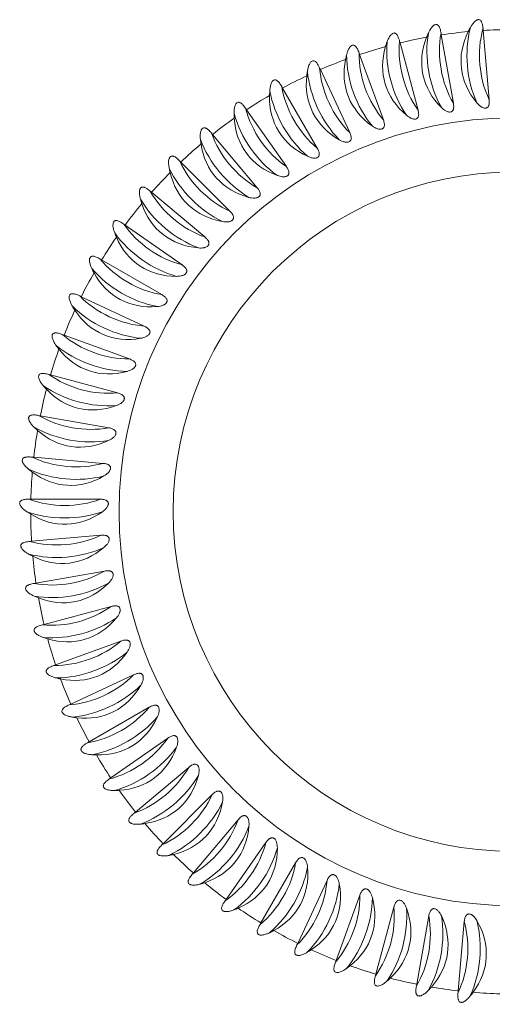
# Model space of a CAD drawing. Extents: x 197 to 911, y -8 to 441.
# Drawn here: x 777.9 to 804.7, y 170.8 to 226.4 of the extents above; entities that cross this region are included whole.
import ezdxf

# ---------------------------------------------------------------- set-up
doc = ezdxf.new("R2010")
doc.units = 0
doc.header["$LTSCALE"] = 7
doc.header["$MEASUREMENT"] = 0
doc.layers.add('8', color=250, linetype='CONTINUOUS', lineweight=15)

msp = doc.modelspace()

# ---------------------------------------------------------------- linework, layer by layer
at = {"layer": '8', "ltscale": 0.001497}
for p, q in [((804.125, 225.921), (804.13, 225.862)), ((801.745, 225.67), (801.755, 225.611)), ((797.095, 224.552), (797.115, 224.496)), ((790.66, 221.41), (790.694, 221.361)), ((786.918, 218.432), (786.96, 218.39)), ((783.751, 214.85), (783.8, 214.815)), ((782.413, 212.865), (782.465, 212.835)), ((780.281, 208.585), (780.337, 208.564)), ((778.385, 199.248), (778.445, 199.247)), ((778.428, 196.855), (778.487, 196.859)), ((778.679, 194.475), (778.738, 194.485)), ((779.797, 189.825), (779.853, 189.845)), ((782.938, 183.389), (782.988, 183.423)), ((785.917, 179.648), (785.959, 179.69)), ((789.499, 176.481), (789.534, 176.529)), ((793.577, 173.983), (793.603, 174.038))]:
    msp.add_line(p, q, dxfattribs=at)
at = {"layer": '8', "ltscale": 0.002435}
for p, q in [((804.137, 225.764), (804.13, 225.862)), ((799.435, 225.06), (799.411, 225.155)), ((801.771, 225.515), (801.755, 225.611)), ((797.148, 224.404), (797.115, 224.496)), ((794.927, 223.551), (794.886, 223.639)), ((792.788, 222.507), (792.74, 222.592)), ((790.749, 221.281), (790.694, 221.361)), ((788.824, 219.882), (788.762, 219.957)), ((787.029, 218.32), (786.96, 218.39)), ((785.376, 216.608), (785.302, 216.671)), ((783.879, 214.758), (783.8, 214.815)), ((782.549, 212.785), (782.465, 212.835)), ((781.396, 210.704), (781.308, 210.746)), ((780.428, 208.53), (780.337, 208.564)), ((779.654, 206.28), (779.56, 206.306)), ((779.079, 203.97), (778.983, 203.988)), ((778.708, 201.62), (778.611, 201.629)), ((778.542, 199.246), (778.445, 199.247)), ((778.584, 196.867), (778.487, 196.859)), ((778.834, 194.501), (778.738, 194.485)), ((779.288, 192.165), (779.194, 192.141)), ((779.945, 189.878), (779.853, 189.845)), ((780.798, 187.656), (780.709, 187.616)), ((781.842, 185.518), (781.757, 185.47)), ((783.068, 183.479), (782.988, 183.423)), ((784.467, 181.554), (784.392, 181.492)), ((786.029, 179.758), (785.959, 179.69)), ((787.741, 178.106), (787.677, 178.032)), ((789.59, 176.609), (789.534, 176.529)), ((791.563, 175.279), (791.514, 175.195)), ((793.645, 174.125), (793.603, 174.038)), ((795.819, 173.158), (795.785, 173.067)), ((798.069, 172.384), (798.043, 172.29)), ((800.378, 171.809), (800.36, 171.713)), ((802.729, 171.437), (802.719, 171.34))]:
    msp.add_line(p, q, dxfattribs=at)
at = {"layer": '8', "ltscale": 0.098245}
for p, q in [((804.137, 225.764), (804.48, 221.85)), ((801.771, 225.515), (802.453, 221.645)), ((799.435, 225.06), (800.452, 221.265)), ((792.788, 222.507), (794.753, 219.104)), ((788.824, 219.882), (791.35, 216.871)), ((787.029, 218.32), (789.807, 215.541)), ((785.376, 216.608), (788.386, 214.082)), ((782.549, 212.785), (785.952, 210.82)), ((780.428, 208.53), (784.121, 207.186)), ((779.079, 203.97), (782.949, 203.288)), ((778.584, 196.867), (782.499, 197.21)), ((778.834, 194.501), (782.704, 195.183)), ((779.288, 192.165), (783.084, 193.182)), ((781.842, 185.518), (785.245, 187.483)), ((784.467, 181.554), (787.477, 184.08)), ((786.029, 179.758), (788.807, 182.537)), ((787.741, 178.106), (790.267, 181.116)), ((793.645, 174.125), (795.306, 177.687)), ((795.819, 173.158), (797.163, 176.851)), ((798.069, 172.384), (799.086, 176.18)), ((800.378, 171.809), (801.061, 175.679)), ((802.729, 171.437), (803.071, 175.352))]:
    msp.add_line(p, q, dxfattribs=at)
at = {"layer": '8', "ltscale": 0.001496}
for p, q in [((799.396, 225.213), (799.411, 225.155)), ((794.861, 223.694), (794.886, 223.639)), ((792.711, 222.644), (792.74, 222.592)), ((788.724, 220.003), (788.762, 219.957)), ((785.256, 216.71), (785.302, 216.671)), ((781.254, 210.771), (781.308, 210.746)), ((779.503, 206.321), (779.56, 206.306)), ((778.925, 203.999), (778.983, 203.988)), ((778.551, 201.635), (778.611, 201.629)), ((779.136, 192.125), (779.194, 192.141)), ((780.655, 187.591), (780.709, 187.616)), ((781.705, 185.44), (781.757, 185.47)), ((784.346, 181.454), (784.392, 181.492)), ((787.639, 177.986), (787.677, 178.032)), ((791.484, 175.143), (791.514, 175.195)), ((795.764, 173.011), (795.785, 173.067)), ((798.027, 172.232), (798.043, 172.29)), ((800.35, 171.654), (800.36, 171.713)), ((802.714, 171.281), (802.719, 171.34))]:
    msp.add_line(p, q, dxfattribs=at)
at = {"layer": '8', "ltscale": 0.098246}
for p, q in [((797.148, 224.404), (798.492, 220.711)), ((794.927, 223.551), (796.587, 219.989)), ((790.749, 221.281), (793.003, 218.062)), ((783.879, 214.758), (787.098, 212.504)), ((781.396, 210.704), (784.957, 209.043)), ((779.654, 206.28), (783.45, 205.262)), ((778.708, 201.62), (782.622, 201.278)), ((778.542, 199.246), (782.472, 199.246)), ((779.945, 189.878), (783.638, 191.222)), ((780.798, 187.656), (784.36, 189.317)), ((783.068, 183.479), (786.287, 185.733)), ((789.59, 176.609), (791.844, 179.828)), ((791.563, 175.279), (793.528, 178.682))]:
    msp.add_line(p, q, dxfattribs=at)
at = {"layer": '8'}
for points in [[(803.518, 226.093), (803.55, 226.137), (803.583, 226.18), (803.617, 226.219), (803.653, 226.255), (803.693, 226.291), (803.735, 226.323), (803.761, 226.339), (803.788, 226.353), (803.809, 226.362), (803.83, 226.369), (803.864, 226.376), (803.899, 226.376), (803.929, 226.37), (803.958, 226.357), (803.983, 226.34), (804.007, 226.315), (804.028, 226.288), (804.041, 226.265), (804.053, 226.242), (804.072, 226.194), (804.086, 226.151), (804.097, 226.107), (804.108, 226.051), (804.117, 225.994), (804.125, 225.921)], [(801.125, 225.788), (801.153, 225.835), (801.183, 225.88), (801.213, 225.922), (801.246, 225.962), (801.282, 226.001), (801.321, 226.036), (801.346, 226.055), (801.372, 226.071), (801.391, 226.082), (801.412, 226.091), (801.446, 226.1), (801.48, 226.103), (801.511, 226.1), (801.54, 226.09), (801.567, 226.075), (801.593, 226.053), (801.616, 226.027), (801.631, 226.006), (801.645, 225.984), (801.668, 225.938), (801.686, 225.895), (801.701, 225.852), (801.717, 225.798), (801.73, 225.742), (801.745, 225.67)], [(798.768, 225.276), (798.792, 225.325), (798.818, 225.373), (798.844, 225.417), (798.873, 225.46), (798.906, 225.502), (798.942, 225.54), (798.965, 225.561), (798.989, 225.58), (799.008, 225.592), (799.027, 225.602), (799.06, 225.615), (799.094, 225.621), (799.125, 225.62), (799.155, 225.613), (799.183, 225.6), (799.211, 225.58), (799.236, 225.557), (799.253, 225.537), (799.269, 225.516), (799.296, 225.472), (799.317, 225.432), (799.336, 225.39), (799.356, 225.337), (799.375, 225.283), (799.396, 225.213)], [(796.464, 224.561), (796.484, 224.612), (796.505, 224.662), (796.528, 224.708), (796.553, 224.753), (796.582, 224.797), (796.615, 224.839), (796.636, 224.862), (796.658, 224.882), (796.676, 224.896), (796.694, 224.908), (796.726, 224.924), (796.76, 224.933), (796.79, 224.935), (796.821, 224.93), (796.85, 224.92), (796.88, 224.902), (796.907, 224.881), (796.925, 224.863), (796.943, 224.843), (796.974, 224.802), (796.998, 224.764), (797.02, 224.724), (797.045, 224.673), (797.068, 224.62), (797.095, 224.552)], [(794.232, 223.647), (794.247, 223.7), (794.264, 223.751), (794.283, 223.8), (794.304, 223.847), (794.329, 223.893), (794.358, 223.938), (794.376, 223.962), (794.397, 223.985), (794.413, 224), (794.431, 224.014), (794.461, 224.032), (794.494, 224.044), (794.524, 224.048), (794.555, 224.046), (794.585, 224.038), (794.616, 224.024), (794.645, 224.005), (794.665, 223.988), (794.684, 223.971), (794.718, 223.932), (794.746, 223.896), (794.771, 223.858), (794.801, 223.81), (794.829, 223.759), (794.861, 223.694)], [(792.088, 222.543), (792.098, 222.596), (792.111, 222.649), (792.125, 222.699), (792.142, 222.747), (792.163, 222.796), (792.188, 222.843), (792.204, 222.869), (792.223, 222.893), (792.238, 222.91), (792.254, 222.925), (792.282, 222.946), (792.314, 222.96), (792.344, 222.967), (792.375, 222.968), (792.405, 222.963), (792.437, 222.951), (792.468, 222.935), (792.489, 222.92), (792.51, 222.904), (792.547, 222.869), (792.578, 222.835), (792.607, 222.8), (792.64, 222.754), (792.672, 222.706), (792.711, 222.644)], [(804.48, 221.85), (804.484, 221.793), (804.485, 221.736), (804.484, 221.692), (804.481, 221.648), (804.474, 221.597), (804.462, 221.548), (804.452, 221.521), (804.441, 221.494), (804.429, 221.472), (804.415, 221.452), (804.396, 221.43), (804.374, 221.411), (804.352, 221.396), (804.327, 221.384), (804.307, 221.378), (804.287, 221.374), (804.246, 221.371), (804.223, 221.372), (804.2, 221.376), (804.155, 221.387), (804.118, 221.4), (804.082, 221.417), (804.051, 221.434), (804.021, 221.452), (803.985, 221.477), (803.95, 221.504), (803.892, 221.555), (803.838, 221.61), (803.786, 221.668)], [(790.048, 221.255), (790.054, 221.31), (790.061, 221.363), (790.071, 221.414), (790.084, 221.464), (790.101, 221.515), (790.121, 221.563), (790.136, 221.59), (790.152, 221.616), (790.165, 221.634), (790.18, 221.651), (790.207, 221.674), (790.237, 221.691), (790.266, 221.701), (790.297, 221.704), (790.327, 221.702), (790.361, 221.693), (790.392, 221.679), (790.415, 221.666), (790.437, 221.652), (790.477, 221.621), (790.511, 221.59), (790.543, 221.557), (790.58, 221.514), (790.616, 221.469), (790.66, 221.41)], [(800.452, 221.265), (800.466, 221.209), (800.477, 221.154), (800.484, 221.11), (800.488, 221.066), (800.49, 221.015), (800.487, 220.965), (800.482, 220.936), (800.475, 220.908), (800.467, 220.884), (800.457, 220.862), (800.443, 220.837), (800.424, 220.814), (800.405, 220.795), (800.383, 220.78), (800.364, 220.77), (800.345, 220.763), (800.305, 220.753), (800.282, 220.75), (800.259, 220.749), (800.212, 220.752), (800.174, 220.759), (800.136, 220.769), (800.102, 220.781), (800.069, 220.794), (800.029, 220.812), (799.991, 220.832), (799.925, 220.872), (799.861, 220.917), (799.801, 220.965)], [(802.453, 221.645), (802.462, 221.589), (802.469, 221.532), (802.471, 221.488), (802.472, 221.444), (802.469, 221.393), (802.461, 221.343), (802.454, 221.315), (802.445, 221.287), (802.435, 221.265), (802.423, 221.243), (802.406, 221.219), (802.386, 221.198), (802.365, 221.182), (802.342, 221.168), (802.323, 221.16), (802.303, 221.154), (802.262, 221.148), (802.239, 221.147), (802.216, 221.149), (802.17, 221.156), (802.132, 221.166), (802.095, 221.179), (802.062, 221.193), (802.03, 221.209), (801.993, 221.231), (801.956, 221.254), (801.894, 221.3), (801.834, 221.35), (801.778, 221.403)], [(798.492, 220.711), (798.511, 220.657), (798.527, 220.603), (798.537, 220.56), (798.545, 220.516), (798.551, 220.466), (798.552, 220.415), (798.55, 220.386), (798.546, 220.358), (798.54, 220.334), (798.532, 220.31), (798.52, 220.284), (798.504, 220.26), (798.486, 220.24), (798.465, 220.222), (798.448, 220.211), (798.429, 220.202), (798.39, 220.188), (798.367, 220.184), (798.344, 220.181), (798.298, 220.18), (798.259, 220.184), (798.22, 220.19), (798.185, 220.199), (798.151, 220.209), (798.11, 220.223), (798.07, 220.24), (798.001, 220.274), (797.934, 220.313), (797.869, 220.356)], [(788.128, 219.795), (788.129, 219.85), (788.132, 219.904), (788.138, 219.955), (788.146, 220.006), (788.158, 220.058), (788.174, 220.108), (788.186, 220.137), (788.2, 220.164), (788.212, 220.183), (788.225, 220.201), (788.25, 220.226), (788.278, 220.246), (788.307, 220.258), (788.337, 220.264), (788.367, 220.264), (788.401, 220.258), (788.434, 220.247), (788.458, 220.237), (788.481, 220.224), (788.524, 220.196), (788.56, 220.169), (788.595, 220.139), (788.636, 220.099), (788.675, 220.058), (788.724, 220.003)], [(796.587, 219.989), (796.611, 219.937), (796.631, 219.884), (796.645, 219.842), (796.657, 219.8), (796.668, 219.75), (796.673, 219.7), (796.674, 219.671), (796.672, 219.642), (796.668, 219.617), (796.663, 219.593), (796.652, 219.566), (796.638, 219.54), (796.622, 219.519), (796.603, 219.5), (796.587, 219.487), (796.569, 219.476), (796.531, 219.459), (796.509, 219.453), (796.486, 219.448), (796.44, 219.443), (796.401, 219.443), (796.362, 219.446), (796.327, 219.452), (796.292, 219.459), (796.25, 219.47), (796.208, 219.483), (796.136, 219.511), (796.066, 219.544), (795.998, 219.581)], [(794.753, 219.104), (794.781, 219.054), (794.806, 219.003), (794.824, 218.962), (794.839, 218.921), (794.854, 218.873), (794.864, 218.823), (794.867, 218.794), (794.868, 218.765), (794.866, 218.74), (794.862, 218.716), (794.855, 218.688), (794.843, 218.661), (794.829, 218.638), (794.811, 218.617), (794.796, 218.604), (794.78, 218.591), (794.743, 218.571), (794.722, 218.563), (794.7, 218.556), (794.654, 218.547), (794.615, 218.544), (794.576, 218.543), (794.54, 218.546), (794.505, 218.55), (794.462, 218.557), (794.419, 218.567), (794.345, 218.588), (794.272, 218.615), (794.201, 218.646)], [(786.343, 218.173), (786.339, 218.228), (786.337, 218.282), (786.338, 218.334), (786.342, 218.385), (786.35, 218.438), (786.361, 218.489), (786.371, 218.518), (786.383, 218.547), (786.393, 218.567), (786.404, 218.586), (786.426, 218.613), (786.453, 218.635), (786.48, 218.65), (786.51, 218.659), (786.54, 218.661), (786.575, 218.658), (786.608, 218.65), (786.633, 218.642), (786.657, 218.632), (786.702, 218.607), (786.741, 218.583), (786.777, 218.556), (786.822, 218.52), (786.865, 218.483), (786.918, 218.432)], [(793.003, 218.062), (793.035, 218.015), (793.064, 217.966), (793.085, 217.927), (793.105, 217.887), (793.123, 217.84), (793.138, 217.792), (793.143, 217.763), (793.147, 217.734), (793.147, 217.709), (793.145, 217.685), (793.14, 217.656), (793.131, 217.629), (793.119, 217.605), (793.103, 217.583), (793.089, 217.567), (793.074, 217.553), (793.04, 217.53), (793.019, 217.52), (792.997, 217.511), (792.953, 217.499), (792.914, 217.492), (792.875, 217.488), (792.839, 217.487), (792.804, 217.488), (792.76, 217.492), (792.717, 217.498), (792.641, 217.513), (792.567, 217.533), (792.493, 217.557)], [(784.705, 216.402), (784.697, 216.456), (784.691, 216.51), (784.687, 216.561), (784.687, 216.613), (784.689, 216.666), (784.697, 216.718), (784.704, 216.748), (784.713, 216.778), (784.721, 216.798), (784.731, 216.818), (784.751, 216.847), (784.775, 216.872), (784.801, 216.889), (784.83, 216.9), (784.86, 216.905), (784.894, 216.905), (784.929, 216.9), (784.954, 216.894), (784.978, 216.886), (785.026, 216.866), (785.066, 216.845), (785.105, 216.821), (785.153, 216.79), (785.199, 216.756), (785.256, 216.71)], [(791.35, 216.871), (791.386, 216.827), (791.42, 216.781), (791.444, 216.745), (791.467, 216.707), (791.489, 216.661), (791.508, 216.614), (791.516, 216.586), (791.522, 216.558), (791.525, 216.533), (791.525, 216.508), (791.522, 216.479), (791.515, 216.451), (791.505, 216.426), (791.492, 216.403), (791.479, 216.386), (791.465, 216.371), (791.433, 216.345), (791.413, 216.333), (791.393, 216.323), (791.349, 216.306), (791.311, 216.296), (791.273, 216.289), (791.237, 216.285), (791.202, 216.283), (791.158, 216.282), (791.115, 216.284), (791.038, 216.293), (790.961, 216.306), (790.886, 216.324)], [(789.807, 215.541), (789.847, 215.5), (789.884, 215.458), (789.912, 215.423), (789.938, 215.387), (789.965, 215.344), (789.987, 215.299), (789.998, 215.272), (790.006, 215.244), (790.011, 215.219), (790.013, 215.195), (790.013, 215.166), (790.009, 215.137), (790.001, 215.111), (789.989, 215.087), (789.978, 215.069), (789.966, 215.053), (789.936, 215.024), (789.917, 215.011), (789.898, 214.998), (789.856, 214.978), (789.819, 214.965), (789.781, 214.954), (789.746, 214.947), (789.711, 214.942), (789.668, 214.938), (789.624, 214.936), (789.547, 214.938), (789.469, 214.945), (789.393, 214.956)], [(783.229, 214.495), (783.216, 214.547), (783.205, 214.601), (783.197, 214.652), (783.192, 214.703), (783.19, 214.756), (783.193, 214.809), (783.197, 214.839), (783.203, 214.869), (783.21, 214.891), (783.218, 214.911), (783.235, 214.942), (783.257, 214.969), (783.282, 214.988), (783.309, 215.002), (783.339, 215.01), (783.373, 215.013), (783.408, 215.011), (783.433, 215.006), (783.459, 215.001), (783.508, 214.985), (783.55, 214.967), (783.591, 214.947), (783.641, 214.92), (783.69, 214.89), (783.751, 214.85)], [(788.386, 214.082), (788.429, 214.045), (788.471, 214.005), (788.501, 213.973), (788.53, 213.94), (788.56, 213.899), (788.587, 213.856), (788.599, 213.83), (788.61, 213.803), (788.617, 213.779), (788.622, 213.755), (788.624, 213.726), (788.622, 213.697), (788.617, 213.67), (788.607, 213.645), (788.598, 213.627), (788.587, 213.609), (788.559, 213.578), (788.542, 213.563), (788.524, 213.549), (788.484, 213.525), (788.448, 213.508), (788.411, 213.495), (788.377, 213.485), (788.342, 213.476), (788.3, 213.469), (788.257, 213.463), (788.179, 213.458), (788.102, 213.458), (788.024, 213.463)], [(781.924, 212.466), (781.907, 212.517), (781.891, 212.57), (781.879, 212.62), (781.869, 212.67), (781.863, 212.723), (781.861, 212.776), (781.862, 212.807), (781.866, 212.837), (781.871, 212.859), (781.877, 212.88), (781.891, 212.912), (781.911, 212.941), (781.934, 212.962), (781.96, 212.978), (781.989, 212.988), (782.023, 212.995), (782.057, 212.996), (782.083, 212.994), (782.109, 212.99), (782.159, 212.978), (782.203, 212.964), (782.245, 212.948), (782.297, 212.925), (782.349, 212.9), (782.413, 212.865)], [(787.098, 212.504), (787.144, 212.471), (787.189, 212.435), (787.222, 212.406), (787.253, 212.375), (787.287, 212.337), (787.317, 212.297), (787.332, 212.272), (787.345, 212.246), (787.354, 212.223), (787.361, 212.199), (787.366, 212.17), (787.366, 212.141), (787.363, 212.114), (787.356, 212.088), (787.348, 212.069), (787.339, 212.051), (787.314, 212.017), (787.298, 212.001), (787.281, 211.985), (787.244, 211.958), (787.21, 211.938), (787.174, 211.922), (787.141, 211.908), (787.107, 211.897), (787.065, 211.886), (787.023, 211.876), (786.946, 211.865), (786.869, 211.858), (786.791, 211.856)], [(780.801, 210.331), (780.779, 210.381), (780.759, 210.432), (780.742, 210.48), (780.728, 210.53), (780.717, 210.582), (780.711, 210.634), (780.71, 210.665), (780.711, 210.696), (780.714, 210.718), (780.718, 210.74), (780.73, 210.773), (780.747, 210.803), (780.768, 210.826), (780.792, 210.844), (780.82, 210.857), (780.853, 210.866), (780.888, 210.87), (780.914, 210.871), (780.94, 210.869), (780.991, 210.862), (781.035, 210.852), (781.079, 210.84), (781.133, 210.821), (781.187, 210.801), (781.254, 210.771)], [(785.952, 210.82), (786.001, 210.791), (786.048, 210.759), (786.084, 210.733), (786.118, 210.705), (786.155, 210.671), (786.189, 210.632), (786.206, 210.609), (786.221, 210.584), (786.232, 210.562), (786.241, 210.539), (786.248, 210.511), (786.251, 210.482), (786.25, 210.455), (786.246, 210.428), (786.239, 210.409), (786.231, 210.39), (786.21, 210.354), (786.196, 210.336), (786.18, 210.319), (786.145, 210.289), (786.113, 210.266), (786.079, 210.246), (786.047, 210.231), (786.014, 210.216), (785.973, 210.201), (785.932, 210.188), (785.857, 210.17), (785.78, 210.157), (785.703, 210.148)], [(784.957, 209.043), (785.008, 209.018), (785.058, 208.991), (785.096, 208.968), (785.133, 208.943), (785.172, 208.911), (785.209, 208.876), (785.228, 208.855), (785.246, 208.831), (785.258, 208.81), (785.269, 208.788), (785.279, 208.76), (785.285, 208.732), (785.286, 208.705), (785.284, 208.678), (785.279, 208.658), (785.273, 208.638), (785.255, 208.601), (785.242, 208.582), (785.228, 208.564), (785.195, 208.53), (785.165, 208.505), (785.133, 208.482), (785.103, 208.464), (785.072, 208.447), (785.032, 208.428), (784.992, 208.412), (784.919, 208.387), (784.844, 208.367), (784.768, 208.351)], [(779.869, 208.107), (779.842, 208.154), (779.818, 208.203), (779.797, 208.25), (779.779, 208.299), (779.763, 208.349), (779.752, 208.401), (779.748, 208.431), (779.747, 208.462), (779.748, 208.484), (779.75, 208.506), (779.759, 208.54), (779.774, 208.572), (779.792, 208.597), (779.815, 208.617), (779.842, 208.633), (779.874, 208.644), (779.908, 208.651), (779.934, 208.654), (779.96, 208.655), (780.011, 208.652), (780.056, 208.646), (780.101, 208.637), (780.156, 208.624), (780.212, 208.608), (780.281, 208.585)], [(784.121, 207.186), (784.174, 207.165), (784.227, 207.142), (784.266, 207.123), (784.305, 207.101), (784.347, 207.073), (784.387, 207.042), (784.408, 207.022), (784.427, 207), (784.442, 206.98), (784.454, 206.959), (784.466, 206.932), (784.474, 206.904), (784.478, 206.877), (784.478, 206.85), (784.476, 206.83), (784.471, 206.81), (784.456, 206.771), (784.445, 206.751), (784.432, 206.732), (784.403, 206.695), (784.375, 206.668), (784.345, 206.642), (784.317, 206.621), (784.287, 206.602), (784.25, 206.58), (784.211, 206.56), (784.14, 206.528), (784.067, 206.502), (783.993, 206.48)], [(779.134, 205.809), (779.103, 205.855), (779.075, 205.901), (779.05, 205.946), (779.027, 205.993), (779.007, 206.042), (778.992, 206.092), (778.986, 206.122), (778.981, 206.153), (778.98, 206.175), (778.981, 206.197), (778.986, 206.232), (778.998, 206.265), (779.014, 206.291), (779.036, 206.313), (779.061, 206.331), (779.092, 206.346), (779.125, 206.355), (779.151, 206.36), (779.176, 206.363), (779.228, 206.365), (779.274, 206.363), (779.319, 206.358), (779.375, 206.35), (779.431, 206.338), (779.503, 206.321)], [(783.45, 205.262), (783.505, 205.247), (783.559, 205.228), (783.6, 205.212), (783.64, 205.194), (783.685, 205.17), (783.727, 205.142), (783.75, 205.124), (783.771, 205.104), (783.787, 205.085), (783.802, 205.065), (783.816, 205.04), (783.827, 205.013), (783.833, 204.987), (783.835, 204.96), (783.834, 204.939), (783.831, 204.919), (783.82, 204.879), (783.811, 204.858), (783.8, 204.837), (783.774, 204.799), (783.749, 204.769), (783.721, 204.741), (783.694, 204.717), (783.666, 204.695), (783.631, 204.67), (783.594, 204.647), (783.526, 204.609), (783.456, 204.577), (783.384, 204.548)], [(778.602, 203.457), (778.567, 203.499), (778.535, 203.543), (778.506, 203.586), (778.48, 203.63), (778.456, 203.677), (778.436, 203.726), (778.427, 203.756), (778.42, 203.786), (778.417, 203.808), (778.416, 203.83), (778.418, 203.865), (778.427, 203.899), (778.441, 203.926), (778.46, 203.95), (778.483, 203.97), (778.513, 203.987), (778.545, 204), (778.571, 204.007), (778.596, 204.012), (778.647, 204.019), (778.693, 204.021), (778.738, 204.02), (778.795, 204.016), (778.852, 204.01), (778.925, 203.999)], [(782.949, 203.288), (783.005, 203.277), (783.06, 203.264), (783.103, 203.251), (783.145, 203.237), (783.191, 203.217), (783.236, 203.192), (783.26, 203.176), (783.283, 203.158), (783.3, 203.141), (783.317, 203.122), (783.333, 203.098), (783.346, 203.072), (783.354, 203.047), (783.359, 203.02), (783.36, 203), (783.359, 202.979), (783.351, 202.938), (783.344, 202.916), (783.335, 202.895), (783.312, 202.854), (783.29, 202.822), (783.264, 202.792), (783.24, 202.766), (783.214, 202.742), (783.181, 202.714), (783.146, 202.687), (783.082, 202.644), (783.015, 202.606), (782.945, 202.571)], [(778.276, 201.067), (778.239, 201.106), (778.203, 201.147), (778.17, 201.187), (778.14, 201.229), (778.112, 201.274), (778.088, 201.321), (778.076, 201.349), (778.067, 201.379), (778.062, 201.4), (778.059, 201.422), (778.058, 201.457), (778.064, 201.492), (778.075, 201.52), (778.093, 201.546), (778.114, 201.568), (778.142, 201.587), (778.173, 201.603), (778.198, 201.612), (778.222, 201.62), (778.273, 201.63), (778.318, 201.636), (778.363, 201.64), (778.42, 201.641), (778.478, 201.639), (778.551, 201.635)], [(782.622, 201.278), (782.679, 201.272), (782.735, 201.263), (782.779, 201.254), (782.821, 201.243), (782.87, 201.228), (782.916, 201.207), (782.941, 201.193), (782.966, 201.177), (782.985, 201.162), (783.003, 201.145), (783.021, 201.122), (783.036, 201.097), (783.047, 201.072), (783.054, 201.046), (783.057, 201.026), (783.057, 201.005), (783.053, 200.964), (783.048, 200.942), (783.04, 200.92), (783.022, 200.877), (783.002, 200.843), (782.98, 200.811), (782.957, 200.783), (782.934, 200.756), (782.903, 200.725), (782.871, 200.696), (782.811, 200.648), (782.747, 200.603), (782.681, 200.563)], [(778.161, 198.657), (778.12, 198.693), (778.08, 198.731), (778.044, 198.768), (778.011, 198.807), (777.979, 198.849), (777.951, 198.894), (777.937, 198.921), (777.925, 198.95), (777.918, 198.971), (777.913, 198.992), (777.909, 199.027), (777.912, 199.062), (777.921, 199.092), (777.936, 199.119), (777.956, 199.142), (777.982, 199.165), (778.011, 199.183), (778.035, 199.194), (778.059, 199.204), (778.108, 199.219), (778.153, 199.228), (778.198, 199.236), (778.254, 199.242), (778.312, 199.246), (778.385, 199.248)], [(782.472, 199.246), (782.529, 199.245), (782.586, 199.242), (782.63, 199.237), (782.673, 199.23), (782.723, 199.218), (782.771, 199.202), (782.797, 199.19), (782.823, 199.176), (782.843, 199.162), (782.862, 199.147), (782.883, 199.126), (782.9, 199.103), (782.913, 199.079), (782.922, 199.054), (782.927, 199.033), (782.929, 199.013), (782.928, 198.972), (782.925, 198.949), (782.92, 198.926), (782.905, 198.882), (782.888, 198.847), (782.868, 198.813), (782.849, 198.783), (782.828, 198.754), (782.8, 198.721), (782.77, 198.689), (782.714, 198.635), (782.655, 198.585), (782.593, 198.539)], [(778.256, 196.247), (778.212, 196.279), (778.169, 196.313), (778.13, 196.347), (778.093, 196.383), (778.058, 196.422), (778.026, 196.465), (778.01, 196.491), (777.995, 196.518), (777.987, 196.538), (777.98, 196.559), (777.973, 196.594), (777.973, 196.629), (777.979, 196.659), (777.992, 196.687), (778.009, 196.712), (778.033, 196.737), (778.061, 196.757), (778.083, 196.771), (778.107, 196.782), (778.154, 196.802), (778.198, 196.815), (778.242, 196.826), (778.298, 196.838), (778.355, 196.846), (778.428, 196.855)], [(782.499, 197.21), (782.556, 197.214), (782.613, 197.215), (782.657, 197.214), (782.701, 197.211), (782.751, 197.203), (782.801, 197.191), (782.828, 197.182), (782.855, 197.17), (782.876, 197.158), (782.897, 197.145), (782.919, 197.126), (782.938, 197.104), (782.953, 197.081), (782.964, 197.057), (782.971, 197.037), (782.975, 197.017), (782.978, 196.976), (782.976, 196.953), (782.973, 196.93), (782.962, 196.884), (782.948, 196.848), (782.932, 196.812), (782.915, 196.781), (782.896, 196.75), (782.872, 196.715), (782.845, 196.68), (782.794, 196.622), (782.739, 196.567), (782.681, 196.516)], [(782.704, 195.183), (782.76, 195.192), (782.817, 195.198), (782.861, 195.201), (782.905, 195.202), (782.955, 195.199), (783.006, 195.191), (783.034, 195.184), (783.061, 195.175), (783.084, 195.165), (783.106, 195.153), (783.129, 195.136), (783.15, 195.116), (783.167, 195.095), (783.18, 195.071), (783.188, 195.052), (783.194, 195.033), (783.201, 194.992), (783.201, 194.969), (783.2, 194.945), (783.193, 194.899), (783.183, 194.862), (783.17, 194.825), (783.155, 194.792), (783.139, 194.76), (783.118, 194.722), (783.094, 194.686), (783.049, 194.623), (782.999, 194.564), (782.945, 194.508)], [(778.56, 193.855), (778.514, 193.883), (778.468, 193.913), (778.427, 193.943), (778.387, 193.976), (778.348, 194.012), (778.312, 194.051), (778.294, 194.076), (778.277, 194.101), (778.267, 194.121), (778.258, 194.141), (778.248, 194.175), (778.245, 194.21), (778.249, 194.241), (778.259, 194.27), (778.274, 194.296), (778.296, 194.323), (778.322, 194.346), (778.343, 194.361), (778.365, 194.375), (778.411, 194.398), (778.453, 194.415), (778.496, 194.43), (778.551, 194.446), (778.607, 194.46), (778.679, 194.475)], [(783.084, 193.182), (783.139, 193.196), (783.195, 193.207), (783.239, 193.214), (783.283, 193.218), (783.334, 193.22), (783.384, 193.216), (783.413, 193.212), (783.441, 193.205), (783.465, 193.197), (783.487, 193.187), (783.512, 193.172), (783.535, 193.154), (783.553, 193.134), (783.569, 193.112), (783.578, 193.094), (783.586, 193.075), (783.596, 193.035), (783.599, 193.012), (783.599, 192.989), (783.596, 192.942), (783.589, 192.904), (783.579, 192.866), (783.568, 192.832), (783.555, 192.799), (783.537, 192.759), (783.517, 192.721), (783.477, 192.654), (783.432, 192.591), (783.384, 192.53)], [(779.072, 191.497), (779.024, 191.521), (778.976, 191.547), (778.931, 191.574), (778.889, 191.603), (778.847, 191.636), (778.808, 191.672), (778.788, 191.694), (778.769, 191.719), (778.757, 191.737), (778.746, 191.757), (778.734, 191.79), (778.727, 191.824), (778.728, 191.855), (778.736, 191.885), (778.749, 191.913), (778.768, 191.941), (778.792, 191.966), (778.812, 191.983), (778.833, 191.999), (778.876, 192.026), (778.917, 192.047), (778.958, 192.065), (779.011, 192.086), (779.066, 192.105), (779.136, 192.125)], [(783.638, 191.222), (783.691, 191.24), (783.746, 191.256), (783.789, 191.267), (783.832, 191.275), (783.883, 191.281), (783.933, 191.282), (783.962, 191.28), (783.991, 191.276), (784.015, 191.27), (784.038, 191.262), (784.065, 191.249), (784.089, 191.233), (784.109, 191.215), (784.126, 191.195), (784.138, 191.177), (784.147, 191.159), (784.16, 191.12), (784.165, 191.097), (784.168, 191.074), (784.169, 191.027), (784.165, 190.988), (784.159, 190.95), (784.15, 190.915), (784.14, 190.881), (784.125, 190.84), (784.109, 190.8), (784.074, 190.73), (784.036, 190.663), (783.993, 190.599)], [(779.788, 189.194), (779.737, 189.213), (779.687, 189.235), (779.641, 189.258), (779.596, 189.283), (779.551, 189.312), (779.51, 189.344), (779.487, 189.365), (779.466, 189.388), (779.453, 189.406), (779.44, 189.424), (779.425, 189.456), (779.416, 189.489), (779.414, 189.52), (779.419, 189.551), (779.429, 189.579), (779.446, 189.609), (779.468, 189.636), (779.486, 189.655), (779.505, 189.672), (779.546, 189.703), (779.585, 189.728), (779.625, 189.75), (779.676, 189.775), (779.728, 189.798), (779.797, 189.825)], [(784.36, 189.317), (784.412, 189.34), (784.465, 189.361), (784.506, 189.375), (784.549, 189.387), (784.599, 189.397), (784.649, 189.403), (784.678, 189.404), (784.707, 189.402), (784.732, 189.398), (784.756, 189.392), (784.783, 189.382), (784.808, 189.368), (784.83, 189.352), (784.849, 189.333), (784.862, 189.316), (784.873, 189.299), (784.889, 189.261), (784.896, 189.239), (784.901, 189.216), (784.906, 189.17), (784.906, 189.131), (784.902, 189.092), (784.897, 189.056), (784.89, 189.021), (784.879, 188.979), (784.866, 188.938), (784.838, 188.866), (784.805, 188.796), (784.768, 188.727)], [(780.701, 186.962), (780.649, 186.977), (780.597, 186.994), (780.549, 187.012), (780.502, 187.034), (780.455, 187.058), (780.411, 187.087), (780.387, 187.106), (780.364, 187.127), (780.349, 187.143), (780.335, 187.16), (780.317, 187.191), (780.305, 187.223), (780.301, 187.254), (780.303, 187.285), (780.31, 187.314), (780.325, 187.346), (780.344, 187.374), (780.36, 187.395), (780.378, 187.413), (780.416, 187.448), (780.453, 187.476), (780.49, 187.501), (780.539, 187.531), (780.589, 187.558), (780.655, 187.591)], [(785.245, 187.483), (785.295, 187.51), (785.346, 187.536), (785.386, 187.553), (785.428, 187.569), (785.476, 187.584), (785.526, 187.594), (785.555, 187.597), (785.584, 187.597), (785.609, 187.596), (785.633, 187.592), (785.661, 187.584), (785.688, 187.573), (785.711, 187.558), (785.731, 187.541), (785.745, 187.526), (785.758, 187.509), (785.778, 187.473), (785.786, 187.452), (785.793, 187.429), (785.802, 187.384), (785.805, 187.345), (785.805, 187.305), (785.803, 187.27), (785.799, 187.234), (785.792, 187.192), (785.782, 187.149), (785.761, 187.075), (785.734, 187.002), (785.703, 186.931)], [(786.287, 185.733), (786.334, 185.764), (786.383, 185.794), (786.421, 185.815), (786.461, 185.834), (786.508, 185.853), (786.557, 185.867), (786.586, 185.873), (786.614, 185.876), (786.639, 185.877), (786.664, 185.875), (786.692, 185.87), (786.72, 185.861), (786.744, 185.848), (786.766, 185.833), (786.781, 185.819), (786.795, 185.804), (786.818, 185.769), (786.829, 185.749), (786.837, 185.727), (786.85, 185.682), (786.857, 185.644), (786.861, 185.605), (786.861, 185.569), (786.86, 185.533), (786.857, 185.49), (786.851, 185.447), (786.836, 185.371), (786.816, 185.296), (786.791, 185.223)], [(781.806, 184.817), (781.753, 184.828), (781.7, 184.84), (781.65, 184.855), (781.601, 184.872), (781.553, 184.892), (781.506, 184.917), (781.48, 184.934), (781.456, 184.953), (781.439, 184.967), (781.424, 184.984), (781.403, 185.012), (781.388, 185.044), (781.381, 185.074), (781.381, 185.104), (781.386, 185.135), (781.397, 185.167), (781.414, 185.197), (781.429, 185.219), (781.445, 185.239), (781.48, 185.277), (781.513, 185.308), (781.549, 185.336), (781.595, 185.37), (781.642, 185.402), (781.705, 185.44)], [(787.477, 184.08), (787.522, 184.116), (787.567, 184.149), (787.604, 184.174), (787.642, 184.196), (787.688, 184.219), (787.735, 184.238), (787.763, 184.246), (787.791, 184.252), (787.816, 184.254), (787.84, 184.255), (787.869, 184.252), (787.898, 184.245), (787.923, 184.235), (787.946, 184.221), (787.962, 184.209), (787.978, 184.195), (788.004, 184.163), (788.016, 184.143), (788.026, 184.122), (788.043, 184.079), (788.053, 184.041), (788.06, 184.002), (788.064, 183.967), (788.066, 183.931), (788.066, 183.888), (788.064, 183.844), (788.056, 183.768), (788.042, 183.691), (788.024, 183.616)], [(783.093, 182.777), (783.039, 182.783), (782.985, 182.791), (782.935, 182.801), (782.885, 182.814), (782.834, 182.83), (782.785, 182.851), (782.758, 182.865), (782.732, 182.882), (782.715, 182.895), (782.698, 182.91), (782.675, 182.936), (782.657, 182.966), (782.648, 182.996), (782.644, 183.026), (782.647, 183.057), (782.656, 183.09), (782.67, 183.122), (782.682, 183.145), (782.696, 183.166), (782.728, 183.207), (782.759, 183.241), (782.792, 183.272), (782.835, 183.31), (782.879, 183.346), (782.938, 183.389)], [(788.807, 182.537), (788.848, 182.577), (788.891, 182.614), (788.926, 182.642), (788.961, 182.668), (789.005, 182.694), (789.05, 182.717), (789.077, 182.727), (789.105, 182.735), (789.129, 182.74), (789.154, 182.743), (789.183, 182.743), (789.212, 182.738), (789.238, 182.73), (789.262, 182.719), (789.279, 182.708), (789.296, 182.695), (789.324, 182.665), (789.338, 182.647), (789.35, 182.627), (789.371, 182.585), (789.384, 182.549), (789.395, 182.511), (789.402, 182.476), (789.407, 182.44), (789.411, 182.397), (789.413, 182.354), (789.411, 182.276), (789.404, 182.199), (789.393, 182.122)], [(784.553, 180.858), (784.499, 180.859), (784.445, 180.862), (784.393, 180.867), (784.342, 180.876), (784.291, 180.888), (784.24, 180.904), (784.212, 180.916), (784.185, 180.93), (784.166, 180.942), (784.148, 180.955), (784.123, 180.979), (784.103, 181.008), (784.091, 181.036), (784.085, 181.066), (784.084, 181.097), (784.09, 181.131), (784.101, 181.164), (784.112, 181.188), (784.124, 181.21), (784.152, 181.254), (784.18, 181.29), (784.21, 181.324), (784.249, 181.365), (784.291, 181.405), (784.346, 181.454)], [(790.267, 181.116), (790.304, 181.159), (790.343, 181.2), (790.375, 181.231), (790.409, 181.26), (790.449, 181.29), (790.493, 181.316), (790.519, 181.329), (790.546, 181.34), (790.57, 181.347), (790.594, 181.351), (790.623, 181.354), (790.652, 181.352), (790.678, 181.346), (790.704, 181.337), (790.722, 181.328), (790.739, 181.316), (790.771, 181.289), (790.786, 181.272), (790.8, 181.253), (790.824, 181.213), (790.84, 181.178), (790.854, 181.141), (790.864, 181.107), (790.872, 181.072), (790.88, 181.029), (790.886, 180.986), (790.891, 180.909), (790.891, 180.832), (790.886, 180.754)], [(786.175, 179.072), (786.121, 179.069), (786.067, 179.067), (786.015, 179.068), (785.964, 179.072), (785.911, 179.079), (785.86, 179.091), (785.83, 179.101), (785.802, 179.112), (785.782, 179.122), (785.763, 179.134), (785.736, 179.156), (785.713, 179.183), (785.699, 179.21), (785.69, 179.239), (785.687, 179.27), (785.69, 179.304), (785.698, 179.338), (785.707, 179.363), (785.717, 179.386), (785.741, 179.432), (785.766, 179.47), (785.793, 179.507), (785.828, 179.552), (785.866, 179.595), (785.917, 179.648)], [(791.844, 179.828), (791.878, 179.874), (791.913, 179.918), (791.943, 179.951), (791.973, 179.983), (792.011, 180.017), (792.052, 180.047), (792.077, 180.062), (792.103, 180.075), (792.126, 180.084), (792.15, 180.091), (792.179, 180.095), (792.208, 180.096), (792.234, 180.093), (792.261, 180.086), (792.28, 180.078), (792.298, 180.068), (792.331, 180.044), (792.348, 180.028), (792.363, 180.011), (792.391, 179.973), (792.41, 179.939), (792.427, 179.904), (792.44, 179.871), (792.451, 179.837), (792.463, 179.795), (792.472, 179.752), (792.484, 179.676), (792.491, 179.599), (792.493, 179.521)], [(793.528, 178.682), (793.558, 178.731), (793.589, 178.778), (793.615, 178.814), (793.643, 178.848), (793.678, 178.885), (793.716, 178.918), (793.74, 178.935), (793.764, 178.951), (793.787, 178.962), (793.81, 178.97), (793.838, 178.978), (793.867, 178.981), (793.894, 178.98), (793.92, 178.975), (793.94, 178.969), (793.959, 178.961), (793.995, 178.94), (794.013, 178.925), (794.03, 178.909), (794.06, 178.874), (794.082, 178.842), (794.102, 178.808), (794.118, 178.776), (794.132, 178.744), (794.147, 178.703), (794.16, 178.661), (794.179, 178.586), (794.192, 178.51), (794.201, 178.433)], [(787.947, 177.435), (787.893, 177.427), (787.839, 177.42), (787.787, 177.417), (787.736, 177.416), (787.683, 177.419), (787.63, 177.426), (787.6, 177.433), (787.571, 177.442), (787.551, 177.451), (787.531, 177.461), (787.502, 177.48), (787.477, 177.505), (787.46, 177.531), (787.449, 177.559), (787.443, 177.59), (787.443, 177.624), (787.448, 177.658), (787.455, 177.684), (787.463, 177.708), (787.483, 177.756), (787.504, 177.796), (787.527, 177.835), (787.559, 177.882), (787.593, 177.929), (787.639, 177.986)], [(795.306, 177.687), (795.331, 177.738), (795.358, 177.788), (795.381, 177.826), (795.406, 177.862), (795.437, 177.902), (795.472, 177.939), (795.494, 177.958), (795.518, 177.975), (795.539, 177.988), (795.561, 177.999), (795.588, 178.009), (795.617, 178.014), (795.644, 178.016), (795.671, 178.013), (795.691, 178.009), (795.71, 178.003), (795.748, 177.984), (795.767, 177.972), (795.785, 177.957), (795.819, 177.925), (795.844, 177.895), (795.867, 177.863), (795.885, 177.833), (795.902, 177.801), (795.921, 177.762), (795.937, 177.722), (795.962, 177.649), (795.982, 177.574), (795.998, 177.498)], [(797.163, 176.851), (797.184, 176.904), (797.206, 176.956), (797.226, 176.996), (797.248, 177.034), (797.275, 177.077), (797.307, 177.116), (797.327, 177.137), (797.349, 177.157), (797.369, 177.171), (797.39, 177.184), (797.417, 177.196), (797.445, 177.204), (797.471, 177.208), (797.498, 177.208), (797.519, 177.205), (797.539, 177.201), (797.577, 177.186), (797.598, 177.175), (797.617, 177.162), (797.653, 177.133), (797.681, 177.105), (797.706, 177.075), (797.728, 177.047), (797.747, 177.017), (797.769, 176.979), (797.789, 176.941), (797.82, 176.87), (797.847, 176.797), (797.869, 176.722)], [(789.854, 175.959), (789.801, 175.945), (789.748, 175.935), (789.697, 175.927), (789.645, 175.921), (789.593, 175.92), (789.54, 175.922), (789.509, 175.926), (789.479, 175.933), (789.458, 175.94), (789.437, 175.948), (789.407, 175.965), (789.38, 175.987), (789.361, 176.011), (789.347, 176.039), (789.339, 176.069), (789.336, 176.103), (789.338, 176.137), (789.342, 176.163), (789.348, 176.188), (789.364, 176.237), (789.382, 176.279), (789.402, 176.32), (789.429, 176.37), (789.459, 176.419), (789.499, 176.481)], [(799.086, 176.18), (799.102, 176.235), (799.12, 176.289), (799.136, 176.33), (799.154, 176.37), (799.178, 176.415), (799.207, 176.457), (799.225, 176.479), (799.245, 176.5), (799.263, 176.517), (799.283, 176.531), (799.309, 176.546), (799.336, 176.556), (799.362, 176.562), (799.389, 176.565), (799.41, 176.564), (799.43, 176.561), (799.47, 176.55), (799.491, 176.54), (799.511, 176.529), (799.55, 176.503), (799.58, 176.478), (799.608, 176.451), (799.632, 176.424), (799.654, 176.396), (799.679, 176.36), (799.702, 176.324), (799.739, 176.256), (799.772, 176.186), (799.801, 176.113)], [(801.061, 175.679), (801.072, 175.735), (801.085, 175.79), (801.097, 175.832), (801.112, 175.874), (801.132, 175.921), (801.156, 175.965), (801.172, 175.989), (801.191, 176.012), (801.208, 176.03), (801.226, 176.046), (801.25, 176.063), (801.276, 176.076), (801.302, 176.084), (801.329, 176.089), (801.349, 176.09), (801.37, 176.089), (801.41, 176.081), (801.432, 176.073), (801.454, 176.064), (801.494, 176.042), (801.526, 176.019), (801.557, 175.994), (801.583, 175.97), (801.607, 175.944), (801.635, 175.911), (801.662, 175.876), (801.705, 175.812), (801.743, 175.744), (801.778, 175.675)], [(803.071, 175.352), (803.077, 175.409), (803.086, 175.465), (803.094, 175.508), (803.105, 175.551), (803.121, 175.599), (803.141, 175.646), (803.155, 175.671), (803.172, 175.695), (803.187, 175.715), (803.204, 175.732), (803.227, 175.751), (803.251, 175.766), (803.276, 175.777), (803.302, 175.784), (803.323, 175.786), (803.343, 175.787), (803.385, 175.783), (803.407, 175.777), (803.429, 175.77), (803.472, 175.751), (803.505, 175.732), (803.538, 175.709), (803.566, 175.687), (803.592, 175.663), (803.623, 175.633), (803.653, 175.601), (803.701, 175.54), (803.745, 175.477), (803.786, 175.411)], [(791.883, 174.654), (791.831, 174.636), (791.779, 174.621), (791.729, 174.608), (791.678, 174.599), (791.626, 174.592), (791.573, 174.59), (791.542, 174.592), (791.512, 174.596), (791.49, 174.6), (791.469, 174.607), (791.437, 174.621), (791.408, 174.641), (791.387, 174.663), (791.371, 174.69), (791.36, 174.719), (791.354, 174.753), (791.353, 174.787), (791.355, 174.813), (791.359, 174.839), (791.37, 174.889), (791.384, 174.932), (791.4, 174.975), (791.423, 175.027), (791.449, 175.079), (791.484, 175.143)], [(794.018, 173.531), (793.968, 173.509), (793.917, 173.489), (793.868, 173.472), (793.819, 173.458), (793.767, 173.447), (793.714, 173.441), (793.684, 173.44), (793.653, 173.441), (793.631, 173.444), (793.609, 173.448), (793.576, 173.459), (793.546, 173.477), (793.523, 173.497), (793.504, 173.522), (793.491, 173.55), (793.482, 173.583), (793.478, 173.618), (793.478, 173.644), (793.479, 173.669), (793.487, 173.72), (793.497, 173.765), (793.509, 173.809), (793.527, 173.863), (793.548, 173.916), (793.577, 173.983)], [(796.242, 172.598), (796.194, 172.572), (796.146, 172.548), (796.098, 172.527), (796.05, 172.509), (796, 172.493), (795.948, 172.482), (795.917, 172.478), (795.887, 172.477), (795.864, 172.478), (795.842, 172.48), (795.808, 172.489), (795.777, 172.503), (795.752, 172.522), (795.732, 172.545), (795.716, 172.571), (795.704, 172.604), (795.697, 172.638), (795.695, 172.664), (795.694, 172.689), (795.697, 172.741), (795.703, 172.786), (795.711, 172.831), (795.725, 172.886), (795.741, 172.941), (795.764, 173.011)], [(798.539, 171.863), (798.494, 171.833), (798.448, 171.804), (798.403, 171.779), (798.356, 171.757), (798.307, 171.737), (798.256, 171.722), (798.226, 171.715), (798.196, 171.711), (798.174, 171.71), (798.152, 171.711), (798.117, 171.716), (798.084, 171.728), (798.058, 171.744), (798.035, 171.765), (798.018, 171.79), (798.003, 171.822), (797.993, 171.855), (797.988, 171.88), (797.985, 171.906), (797.984, 171.958), (797.986, 172.003), (797.99, 172.049), (797.999, 172.105), (798.01, 172.161), (798.027, 172.232)], [(800.892, 171.331), (800.85, 171.297), (800.806, 171.264), (800.763, 171.236), (800.719, 171.209), (800.671, 171.185), (800.622, 171.165), (800.593, 171.156), (800.563, 171.15), (800.541, 171.147), (800.519, 171.145), (800.484, 171.148), (800.45, 171.157), (800.423, 171.171), (800.399, 171.19), (800.379, 171.213), (800.361, 171.243), (800.349, 171.275), (800.342, 171.3), (800.336, 171.326), (800.33, 171.377), (800.328, 171.422), (800.329, 171.468), (800.333, 171.525), (800.339, 171.582), (800.35, 171.654)], [(803.282, 171.006), (803.243, 170.968), (803.202, 170.932), (803.162, 170.9), (803.12, 170.87), (803.075, 170.842), (803.028, 170.817), (802.999, 170.806), (802.97, 170.797), (802.949, 170.792), (802.927, 170.788), (802.891, 170.788), (802.857, 170.794), (802.828, 170.805), (802.803, 170.822), (802.781, 170.844), (802.761, 170.872), (802.746, 170.903), (802.736, 170.927), (802.729, 170.952), (802.718, 171.003), (802.712, 171.048), (802.709, 171.093), (802.708, 171.15), (802.709, 171.208), (802.714, 171.281)]]:
    msp.add_lwpolyline(points, dxfattribs=at)
for radius in [22.277, 19.21]:
    msp.add_circle((805.81, 198.539), radius, dxfattribs=at)
for centre, radius, start, end in [((802.657, 224.914), 1.764, 150.2768, 156.4773), ((805.81, 198.539), 27.277, 95.2869, 98.5145), ((810.266, 222.183), 7.807, 151.3153, 153.2284), ((804.967, 225.088), 1.764, 145.2768, 151.4773), ((805.81, 198.539), 27.277, 90.2869, 93.5145), ((800.37, 224.539), 1.764, 155.2768, 161.4773), ((805.81, 198.539), 27.277, 100.2869, 103.5145), ((808.188, 222.482), 7.807, 156.3153, 158.2284), ((805.81, 198.539), 27.277, 105.2869, 108.5145), ((806.093, 222.598), 7.807, 161.3153, 163.2284), ((805.81, 198.539), 27.277, 110.2869, 113.5145), ((803.995, 222.531), 7.807, 166.3153, 168.2284), ((798.125, 223.965), 1.764, 160.2768, 166.4773), ((795.938, 223.199), 1.764, 165.2768, 171.4773), ((805.81, 198.539), 27.277, 115.2869, 118.5145), ((801.911, 222.282), 7.807, 171.3153, 173.2284), ((799.856, 221.851), 7.807, 176.3153, 178.2284), ((793.826, 222.245), 1.764, 170.2768, 176.4773), ((805.81, 198.539), 27.277, 120.2869, 123.5145), ((791.806, 221.11), 1.764, 175.2768, 181.4773), ((805.81, 198.539), 27.277, 125.2869, 128.5145), ((797.847, 221.244), 7.807, 181.3153, 183.2284), ((789.892, 219.804), 1.764, 180.2768, 186.4773), ((795.898, 220.463), 7.807, 186.3153, 188.2284), ((805.81, 198.539), 27.277, 130.2869, 133.5145), ((788.099, 218.336), 1.764, 185.2768, 191.4773), ((794.025, 219.516), 7.807, 191.3153, 193.2284), ((805.81, 198.539), 27.277, 135.2869, 138.5145), ((786.441, 216.717), 1.764, 190.2768, 196.4773), ((805.81, 198.539), 27.277, 140.2869, 143.5145), ((792.242, 218.409), 7.807, 196.3153, 198.2284), ((805.81, 198.539), 27.277, 145.2869, 148.5145), ((784.931, 214.959), 1.764, 195.2768, 201.4773), ((790.562, 217.151), 7.807, 201.3153, 203.2284), ((783.579, 213.077), 1.764, 200.2768, 206.4773), ((805.81, 198.539), 27.277, 150.2869, 153.5145), ((788.998, 215.751), 7.807, 206.3153, 208.2284), ((782.396, 211.084), 1.764, 205.2768, 211.4773), ((787.561, 214.221), 7.807, 211.3153, 213.2284), ((805.81, 198.539), 27.277, 155.2869, 158.5145), ((781.392, 208.996), 1.764, 210.2768, 216.4773), ((786.264, 212.571), 7.807, 216.3153, 218.2284), ((805.81, 198.539), 27.277, 160.2869, 163.5145), ((780.574, 206.828), 1.764, 215.2768, 221.4773), ((805.81, 198.539), 27.277, 165.2869, 168.5145), ((785.116, 210.814), 7.807, 221.3153, 223.2284), ((779.947, 204.597), 1.764, 220.2768, 226.4773), ((805.81, 198.539), 27.277, 170.2869, 173.5145), ((784.125, 208.963), 7.807, 226.3153, 228.2284), ((779.518, 202.32), 1.764, 225.2768, 231.4773), ((783.299, 207.034), 7.807, 231.3153, 233.2284), ((805.81, 198.539), 27.277, 175.2869, 178.5145), ((779.288, 200.014), 1.764, 230.2768, 236.4773), ((782.644, 205.04), 7.807, 236.3153, 238.2284), ((805.81, 198.539), 27.277, 180.2869, 183.5145), ((779.261, 197.697), 1.764, 235.2768, 241.4773), ((782.165, 202.996), 7.807, 241.3153, 243.2284), ((805.81, 198.539), 27.277, 185.2869, 188.5145), ((779.435, 195.386), 1.764, 240.2768, 246.4773), ((781.867, 200.918), 7.807, 246.3153, 248.2284), ((805.81, 198.539), 27.277, 190.2869, 193.5145), ((779.81, 193.1), 1.764, 245.2768, 251.4773), ((781.751, 198.822), 7.807, 251.3153, 253.2284), ((805.81, 198.539), 27.277, 195.2869, 198.5145), ((780.383, 190.854), 1.764, 250.2768, 256.4773), ((781.818, 196.724), 7.807, 256.3153, 258.2284), ((805.81, 198.539), 27.277, 200.2869, 203.5145), ((781.15, 188.668), 1.764, 255.2768, 261.4773), ((782.067, 194.64), 7.807, 261.3153, 263.2284), ((805.81, 198.539), 27.277, 205.2869, 208.5145), ((782.104, 186.556), 1.764, 260.2768, 266.4773), ((782.497, 192.586), 7.807, 266.3153, 268.2284), ((805.81, 198.539), 27.277, 210.2869, 213.5145), ((783.239, 184.535), 1.764, 265.2768, 271.4773), ((783.105, 190.577), 7.807, 271.3153, 273.2284), ((805.81, 198.539), 27.277, 215.2869, 218.5145), ((784.545, 182.622), 1.764, 270.2768, 276.4773), ((783.885, 188.628), 7.807, 276.3153, 278.2284), ((805.81, 198.539), 27.277, 220.2869, 223.5145), ((786.013, 180.829), 1.764, 275.2768, 281.4773), ((784.832, 186.755), 7.807, 281.3153, 283.2284), ((805.81, 198.539), 27.277, 225.2869, 228.5145), ((787.632, 179.171), 1.764, 280.2768, 286.4773), ((785.939, 184.972), 7.807, 286.3153, 288.2284), ((805.81, 198.539), 27.277, 230.2869, 233.5145), ((789.389, 177.66), 1.764, 285.2768, 291.4773), ((787.197, 183.291), 7.807, 291.3153, 293.2284), ((805.81, 198.539), 27.277, 235.2869, 238.5145), ((791.272, 176.309), 1.764, 290.2768, 296.4773), ((788.597, 181.727), 7.807, 296.3153, 298.2284), ((805.81, 198.539), 27.277, 240.2869, 243.5145), ((793.264, 175.126), 1.764, 295.2768, 301.4773), ((790.128, 180.291), 7.807, 301.3153, 303.2284), ((805.81, 198.539), 27.277, 245.2869, 248.5145), ((795.353, 174.122), 1.764, 300.2768, 306.4773), ((791.778, 178.994), 7.807, 306.3153, 308.2284), ((805.81, 198.539), 27.277, 250.2869, 253.5145), ((797.521, 173.303), 1.764, 305.2768, 311.4773), ((793.535, 177.845), 7.807, 311.3153, 313.2284), ((805.81, 198.539), 27.277, 255.2869, 258.5145), ((799.752, 172.677), 1.764, 310.2768, 316.4773), ((795.385, 176.854), 7.807, 316.3153, 318.2284), ((805.81, 198.539), 27.277, 260.2869, 263.5145), ((797.315, 176.028), 7.807, 321.3153, 323.2284), ((805.81, 198.539), 27.277, 265.2869, 268.5145), ((802.029, 172.247), 1.764, 315.2768, 321.4773)]:
    msp.add_arc(centre, radius, start, end, dxfattribs=at)
for centre, major_axis, start_param, end_param in [((809.658, 224.323), (-6.762, -0.592), 5.870263, 6.743679), ((806.629, 224.058), (-0.418, 4.782), 1.107421, 2.03129), ((806.981, 224.089), (-0.375, 4.284), 1.083148, 2.057839), ((802.527, 223.904), (-1.113, 4.153), 1.083148, 2.057839), ((807.396, 224.56), (-6.685, -1.179), 5.870263, 6.743679), ((804.402, 224.032), (-0.834, 4.727), 1.107421, 2.03129), ((804.75, 224.093), (-0.747, 4.235), 1.083148, 2.057839), ((805.122, 224.599), (-6.557, -1.757), 5.870263, 6.743679), ((802.185, 223.812), (-1.242, 4.636), 1.107421, 2.03129), ((802.854, 224.44), (-6.379, -2.322), 5.870263, 6.743679), ((799.996, 223.4), (-1.642, 4.511), 1.107421, 2.03129), ((800.329, 223.521), (-1.471, 4.041), 1.083148, 2.057839), ((798.172, 222.949), (-1.817, 3.897), 1.083148, 2.057839), ((800.608, 224.084), (-6.152, -2.869), 5.870263, 6.743679), ((797.852, 222.799), (-2.029, 4.35), 1.107421, 2.03129), ((795.768, 222.013), (-2.4, 4.157), 1.107421, 2.03129), ((796.074, 222.19), (-2.15, 3.724), 1.083148, 2.057839), ((798.401, 223.534), (-5.879, -3.394), 5.870263, 6.743679), ((794.05, 221.251), (-2.466, 3.522), 1.083148, 2.057839), ((793.76, 221.049), (-2.753, 3.932), 1.107421, 2.03129), ((796.251, 222.793), (-5.561, -3.894), 5.870263, 6.743679), ((791.844, 219.913), (-3.085, 3.677), 1.107421, 2.03129), ((792.115, 220.14), (-2.764, 3.294), 1.083148, 2.057839), ((794.173, 221.867), (-5.2, -4.363), 5.870263, 6.743679), ((790.034, 218.614), (-3.394, 3.394), 1.107421, 2.03129), ((790.284, 218.864), (-3.041, 3.041), 1.083148, 2.057839), ((792.184, 220.764), (-4.8, -4.8), 5.870263, 6.743679), ((788.572, 217.434), (-3.294, 2.764), 1.083148, 2.057839), ((788.345, 217.163), (-3.677, 3.085), 1.107421, 2.03129), ((790.299, 219.492), (-4.363, -5.2), 5.870263, 6.743679), ((786.991, 215.86), (-3.522, 2.466), 1.083148, 2.057839), ((786.788, 215.57), (-3.932, 2.753), 1.107421, 2.03129), ((788.532, 218.061), (-3.894, -5.561), 5.870263, 6.743679), ((785.553, 214.154), (-3.724, 2.15), 1.083148, 2.057839), ((785.376, 213.847), (-4.157, 2.4), 1.107421, 2.03129), ((786.896, 216.481), (-3.394, -5.879), 5.870263, 6.743679), ((784.269, 212.329), (-3.897, 1.817), 1.083148, 2.057839), ((784.12, 212.008), (-4.35, 2.029), 1.107421, 2.03129), ((785.405, 214.764), (-2.869, -6.152), 5.870263, 6.743679), ((783.149, 210.399), (-4.041, 1.471), 1.083148, 2.057839), ((783.028, 210.067), (-4.511, 1.642), 1.107421, 2.03129), ((784.068, 212.924), (-2.322, -6.379), 5.870263, 6.743679), ((782.202, 208.379), (-4.153, 1.113), 1.083148, 2.057839), ((782.11, 208.037), (-4.636, 1.242), 1.107421, 2.03129), ((782.897, 210.974), (-1.757, -6.557), 5.870263, 6.743679), ((781.434, 206.284), (-4.235, 0.747), 1.083148, 2.057839), ((781.373, 205.936), (-4.727, 0.834), 1.107421, 2.03129), ((781.901, 208.93), (-1.179, -6.685), 5.870263, 6.743679), ((780.852, 204.13), (-4.284, 0.375), 1.083148, 2.057839), ((780.821, 203.778), (-4.782, 0.418), 1.107421, 2.03129), ((781.086, 206.807), (-0.592, -6.762), 5.870263, 6.743679), ((780.46, 201.933), (-4.3, 0), 1.083148, 2.057839), ((780.46, 201.58), (-4.8, 0), 1.107421, 2.03129), ((780.46, 204.62), (0, -6.788), 5.870185, 6.743679), ((780.26, 199.711), (-4.284, -0.375), 1.083148, 2.057839), ((780.291, 199.359), (-4.782, -0.418), 1.107421, 2.03129), ((780.026, 202.388), (0.592, -6.762), 5.870263, 6.743679), ((780.255, 197.48), (-4.235, -0.747), 1.083148, 2.057839), ((780.317, 197.132), (-4.727, -0.834), 1.107421, 2.03129), ((779.789, 200.126), (1.179, -6.685), 5.870263, 6.743679), ((780.445, 195.257), (-4.153, -1.113), 1.083148, 2.057839), ((780.536, 194.915), (-4.636, -1.242), 1.107421, 2.03129), ((779.749, 197.852), (1.757, -6.557), 5.870263, 6.743679), ((780.827, 193.058), (-4.041, -1.471), 1.083148, 2.057839), ((780.948, 192.726), (-4.511, -1.642), 1.107421, 2.03129), ((779.908, 195.583), (2.322, -6.379), 5.870263, 6.743679), ((781.4, 190.902), (-3.897, -1.817), 1.083148, 2.057839), ((781.55, 190.582), (-4.35, -2.029), 1.107421, 2.03129), ((780.265, 193.337), (2.869, -6.152), 5.870263, 6.743679), ((782.159, 188.804), (-3.724, -2.15), 1.083148, 2.057839), ((782.335, 188.497), (-4.157, -2.4), 1.107421, 2.03129), ((780.815, 191.131), (3.394, -5.879), 5.870263, 6.743679), ((783.097, 186.779), (-3.522, -2.466), 1.083148, 2.057839), ((783.3, 186.49), (-3.932, -2.753), 1.107421, 2.03129), ((781.556, 188.98), (3.894, -5.561), 5.870263, 6.743679), ((784.209, 184.845), (-3.294, -2.764), 1.083148, 2.057839), ((784.436, 184.574), (-3.677, -3.085), 1.107421, 2.03129), ((782.481, 186.903), (4.363, -5.2), 5.870263, 6.743679), ((785.484, 183.014), (-3.041, -3.041), 1.083148, 2.057839), ((785.734, 182.764), (-3.394, -3.394), 1.107421, 2.03129), ((783.584, 184.914), (4.8, -4.8), 5.870263, 6.743679), ((786.915, 181.302), (-2.764, -3.294), 1.083148, 2.057839), ((787.186, 181.074), (-3.085, -3.677), 1.107421, 2.03129), ((784.856, 183.029), (5.2, -4.363), 5.870263, 6.743679), ((788.489, 179.72), (-2.466, -3.522), 1.083148, 2.057839), ((788.779, 179.518), (-2.753, -3.932), 1.107421, 2.03129), ((786.288, 181.262), (5.561, -3.894), 5.870263, 6.743679), ((790.195, 178.283), (-2.15, -3.724), 1.083148, 2.057839), ((790.501, 178.106), (-2.4, -4.157), 1.107421, 2.03129), ((787.868, 179.626), (5.879, -3.394), 5.870263, 6.743679), ((792.02, 176.999), (-1.817, -3.897), 1.083148, 2.057839), ((792.34, 176.849), (-2.029, -4.35), 1.107421, 2.03129), ((789.585, 178.134), (6.152, -2.869), 5.870263, 6.743679), ((793.95, 175.879), (-1.471, -4.041), 1.083148, 2.057839), ((794.282, 175.758), (-1.642, -4.511), 1.107421, 2.03129), ((791.425, 176.798), (6.379, -2.322), 5.870263, 6.743679), ((795.97, 174.931), (-1.113, -4.153), 1.083148, 2.057839), ((796.311, 174.84), (-1.242, -4.636), 1.107421, 2.03129), ((793.375, 175.627), (6.557, -1.757), 5.870263, 6.743679), ((798.065, 174.164), (-0.747, -4.235), 1.083148, 2.057839), ((798.413, 174.102), (-0.834, -4.727), 1.107421, 2.03129), ((795.419, 174.63), (6.685, -1.179), 5.870263, 6.743679), ((800.219, 173.581), (-0.375, -4.284), 1.083148, 2.057839), ((800.571, 173.551), (-0.418, -4.782), 1.107421, 2.03129), ((797.542, 173.816), (6.762, -0.592), 5.870263, 6.743679)]:
    msp.add_ellipse(centre, major_axis=major_axis, ratio=0.707107, start_param=start_param, end_param=end_param, dxfattribs=at)

doc.saveas('drawing.dxf')
